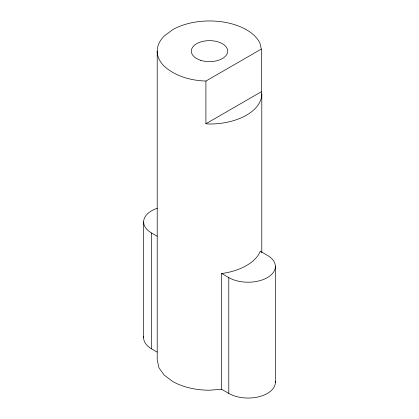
<?xml version="1.0" encoding="UTF-8"?>
<svg xmlns="http://www.w3.org/2000/svg" width="419" height="419" viewBox="0 0 419 419"><rect width="100%" height="100%" fill="white"/><g stroke="black" fill="none" stroke-linecap="round" stroke-linejoin="round"><path stroke-width="0.63" d="M205.912 81.056L261.315 49.065L260.005 43.325A52.291 30.189 0 0 0 172.523 29.791L164.217 36.044A52.291 30.189 0 0 0 164.217 66.233C175.561 76.384 190.959 80.563 205.912 81.056L205.912 123.752L209.5 124.024A52.291 30.189 0 0 0 261.791 93.835L261.315 91.761L261.315 49.065M205.912 123.752L261.315 91.761M221.614 273.46L223.034 273.35A52.291 30.189 0 0 0 260.005 252.008L260.194 251.185L267.374 255.328A27.282 15.749 0 0 1 267.374 277.603A27.282 15.749 0 0 1 228.79 277.603L221.614 273.46L221.614 389.293L228.79 393.436A27.282 15.749 0 0 0 259.455 396.615A27.282 15.749 0 0 0 275.288 381.128M221.614 389.293L209.5 390.215A52.291 30.189 0 0 1 172.523 381.369L164.217 375.12L158.99 367.84L157.209 360.026L157.209 51.139M157.277 208.274A27.282 15.749 0 0 0 151.626 233.053L157.151 236.243M143.712 336.577A27.282 15.749 0 0 0 151.626 348.886L157.151 352.075M275.362 266.468L275.362 382.301M261.791 93.835L261.791 252.762M228.79 277.603L228.79 393.436M151.626 233.053L151.626 348.886M143.638 221.918L143.638 337.751M200.408 60.231A18.19 10.501 0 0 0 227.69 51.139A18.19 10.501 0 0 0 200.408 42.047A18.19 10.501 0 0 0 200.408 60.231"/></g></svg>
